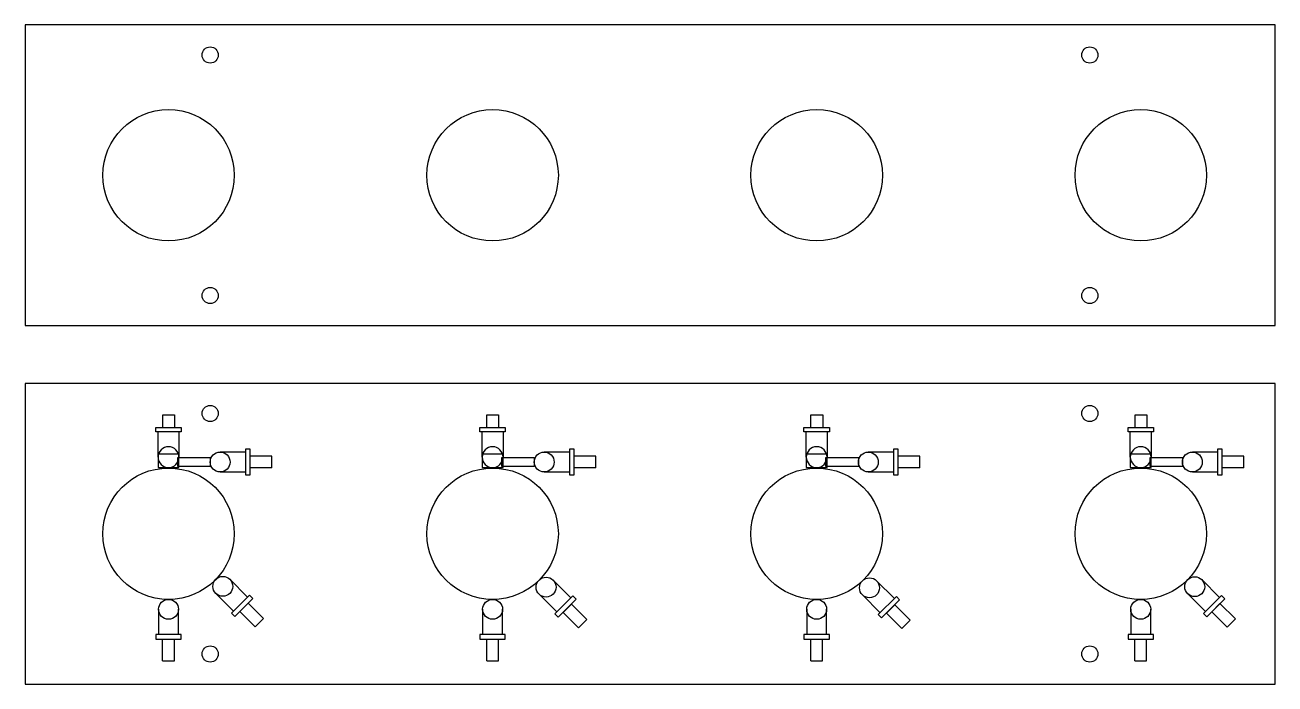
# Model space of a CAD drawing. Header units: millimetres. Extents: x 0 to 270, y 0 to 142.
import ezdxf

# ---------------------------------------------------------------- set-up
doc = ezdxf.new("R2010")
doc.units = ezdxf.units.MM
doc.layers.get('0').update_dxf_attribs({"lineweight": 25})

# ---------------------------------------------------------------- blocks, each defined once
blk = doc.blocks.new('Photodiode')
for p, q in [((-2.15, -2.15), (-2.15, -7.6)), ((2.15, -7.6), (2.15, -2.15)), ((2.75, -7.6), (-2.75, -7.6)), ((-2.75, -7.6), (-2.75, -8.6)), ((2.75, -8.6), (2.75, -7.6)), ((-2.75, -8.6), (2.75, -8.6)), ((-1.27, -8.6), (1.27, -8.6))]:
    blk.add_line(p, q)
blk.add_circle((0, -2.15), 2.15)
blk = doc.blocks.new('Photo_diode_plate')
for p, q in [((-1.27, -13.3), (-1.27, -8.6)), ((1.27, -13.3), (1.27, -8.6)), ((-1.27, -13.3), (1.27, -13.3))]:
    blk.add_line(p, q)
blk.add_blockref('Photodiode', (0, 0))
blk = doc.blocks.new('LED')
for p, q in [((-2.25, -2.15), (-2.25, -7.6)), ((2.25, -7.6), (2.25, -2.15)), ((2.75, -7.6), (-2.75, -7.6)), ((-2.75, -7.6), (-2.75, -8.6)), ((2.75, -8.6), (2.75, -7.6)), ((-2.75, -8.6), (2.75, -8.6)), ((-1.27, -8.6), (1.27, -8.6))]:
    blk.add_line(p, q)
blk.add_circle((0, -2.15), 2.25)
blk = doc.blocks.new('led tunnel')
for p, q in [((-2.25, 3), (2.25, 3)), ((-2.25, 3), (-2.25, 0)), ((2.25, 0), (2.25, 3)), ((-2.25, 0), (2.25, 0))]:
    blk.add_line(p, q)
blk = doc.blocks.new('LED_plate')
for p, q in [((-1.23, 5.95), (-1.23, 8.7)), ((-1.23, 8.7), (1.31, 8.7)), ((1.31, 8.7), (1.31, 5.95))]:
    blk.add_line(p, q)
at = {"yscale": -1}
blk.add_blockref('LED', (0, -2.6), dxfattribs=at)
blk.add_blockref('led tunnel', (0, -2.7))
blk = doc.blocks.new('Ref_PD')
for p, q in [((-7, -1), (-7, 1)), ((-7, 1), (0, 1)), ((0, 1), (0, -1)), ((0, -1), (-7, -1))]:
    blk.add_line(p, q)
at = {"rotation": 90}
blk.add_blockref('Photo_diode_plate', (0, 0), dxfattribs=at)
blk = doc.blocks.new('Base_plate')
for p, q in [((270, 65), (0, 65)), ((0, 65), (0, 0)), ((270, 0), (270, 65)), ((0, 0), (270, 0))]:
    blk.add_line(p, q)
for centre, radius in [((40, 58.5), 1.75), ((230, 58.5), 1.75), ((31, 32.5), 14.2), ((101, 32.5), 14.2), ((171, 32.5), 14.2), ((241, 32.5), 14.2), ((40, 6.5), 1.75), ((230, 6.5), 1.75)]:
    blk.add_circle(centre, radius)

msp = doc.modelspace()

# ---------------------------------------------------------------- block references
for name, p in [('Base_plate', (0, 77.5)), ('Base_plate', (0, 0)), ('LED_plate', (31, 49.5)), ('LED_plate', (101, 49.5)), ('LED_plate', (171, 49.5)), ('LED_plate', (241, 49.5)), ('Ref_PD', (40, 48)), ('Ref_PD', (110, 48)), ('Ref_PD', (180, 48)), ('Ref_PD', (250, 48)), ('Photo_diode_plate', (31, 18.3)), ('Photo_diode_plate', (101, 18.3)), ('Photo_diode_plate', (171, 18.3)), ('Photo_diode_plate', (241, 18.3))]:
    msp.add_blockref(name, p)
at = {"rotation": 45}
for p in [(41.2, 22.64), (111.03, 22.47), (251.14, 22.57), (180.89, 22.32)]:
    msp.add_blockref('Photo_diode_plate', p, dxfattribs=at)

doc.saveas('drawing.dxf')
